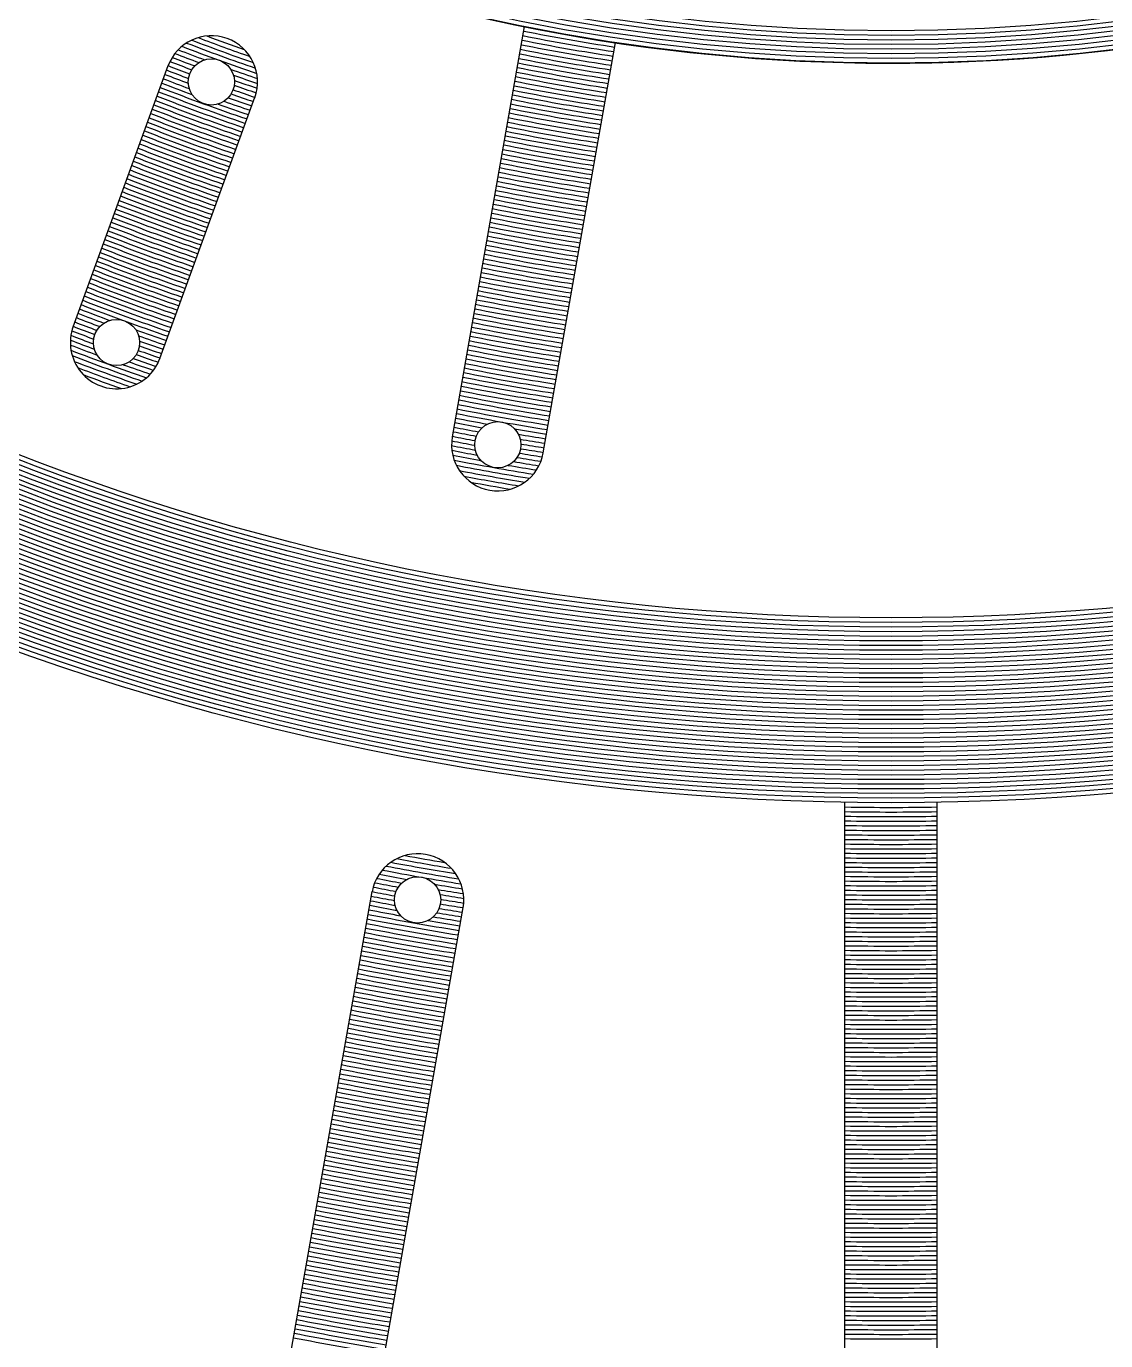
# Model space of a CAD drawing. Header units: millimetres. Extents: x 0 to 2404, y 0 to 1600.
# Drawn here: x 2344.98 to 2356.66, y 1450.91 to 1465.13 of the extents above; entities that cross this region are included whole.
import ezdxf

# ---------------------------------------------------------------- set-up
doc = ezdxf.new("R2010")
doc.units = ezdxf.units.MM

msp = doc.modelspace()

# ---------------------------------------------------------------- linework, layer by layer
for p, q in [((2349.587, 1460.688), (2350.369, 1465.126)), ((2350.571, 1460.515), (2351.354, 1464.953)), ((2345.484, 1461.878), (2346.512, 1464.702)), ((2346.424, 1461.536), (2347.452, 1464.36)), ((2353.833, 1449.729), (2353.833, 1456.734)), ((2354.833, 1449.729), (2354.833, 1456.734)), ((2347.763, 1450.348), (2348.719, 1455.769)), ((2348.748, 1450.174), (2349.704, 1455.595))]:
    msp.add_line(p, q)
for centre, radius in [((2354.333, 1484.729), 46), ((2354.333, 1484.729), 45.95), ((2354.333, 1484.729), 45.9), ((2354.333, 1484.729), 45.85), ((2354.333, 1484.729), 45.8), ((2354.333, 1484.729), 45.75), ((2354.333, 1484.729), 45.7), ((2354.333, 1484.729), 45.65), ((2354.333, 1484.729), 45.6), ((2354.333, 1484.729), 45.55), ((2354.333, 1484.729), 45.5), ((2354.333, 1484.729), 45.45), ((2354.333, 1484.729), 45.4), ((2354.333, 1484.729), 45.35), ((2354.333, 1484.729), 45.3), ((2354.333, 1484.729), 45.25), ((2354.333, 1484.729), 45.2), ((2354.333, 1484.729), 45.15), ((2354.333, 1484.729), 45.1), ((2354.333, 1484.729), 45.05), ((2354.333, 1484.729), 45), ((2354.333, 1484.729), 44.95), ((2354.333, 1484.729), 44.9), ((2354.333, 1484.729), 44.85), ((2354.333, 1484.729), 44.8), ((2354.333, 1484.729), 44.75), ((2354.333, 1484.729), 44.7), ((2354.333, 1484.729), 44.65), ((2354.333, 1484.729), 44.6), ((2354.333, 1484.729), 44.55), ((2354.333, 1484.729), 44.5), ((2354.333, 1484.729), 44.45), ((2354.333, 1484.729), 44.4), ((2354.333, 1484.729), 44.35), ((2354.333, 1484.729), 44.3), ((2354.333, 1484.729), 44.25), ((2354.333, 1484.729), 44.2), ((2354.333, 1484.729), 44.15), ((2354.333, 1484.729), 44.1), ((2354.333, 1484.729), 44.05), ((2354.333, 1484.729), 44), ((2354.333, 1484.729), 28), ((2354.333, 1484.729), 27.95), ((2354.333, 1484.729), 27.9), ((2354.333, 1484.729), 27.85), ((2354.333, 1484.729), 27.8), ((2354.333, 1484.729), 27.75), ((2354.333, 1484.729), 27.7), ((2354.333, 1484.729), 27.65), ((2354.333, 1484.729), 27.6), ((2354.333, 1484.729), 27.55), ((2354.333, 1484.729), 27.5), ((2354.333, 1484.729), 27.45), ((2354.333, 1484.729), 27.4), ((2354.333, 1484.729), 27.35), ((2354.333, 1484.729), 27.3), ((2354.333, 1484.729), 27.25), ((2354.333, 1484.729), 27.2), ((2354.333, 1484.729), 27.15), ((2354.333, 1484.729), 27.1), ((2354.333, 1484.729), 27.05), ((2354.333, 1484.729), 27), ((2354.333, 1484.729), 26.95), ((2354.333, 1484.729), 26.9), ((2354.333, 1484.729), 26.85), ((2354.333, 1484.729), 26.8), ((2354.333, 1484.729), 26.75), ((2354.333, 1484.729), 26.7), ((2354.333, 1484.729), 26.65), ((2354.333, 1484.729), 26.6), ((2354.333, 1484.729), 26.55), ((2354.333, 1484.729), 26.5), ((2354.333, 1484.729), 26.45), ((2354.333, 1484.729), 26.4), ((2354.333, 1484.729), 26.35), ((2354.333, 1484.729), 26.3), ((2354.333, 1484.729), 26.25), ((2354.333, 1484.729), 26.2), ((2354.333, 1484.729), 26.15), ((2354.333, 1484.729), 26.1), ((2354.333, 1484.729), 26.05), ((2354.333, 1484.729), 26), ((2354.333, 1484.729), 20), ((2354.333, 1484.729), 19.95), ((2354.333, 1484.729), 19.9), ((2354.333, 1484.729), 19.85), ((2354.333, 1484.729), 19.8), ((2354.333, 1484.729), 19.75), ((2354.333, 1484.729), 19.7), ((2354.333, 1484.729), 19.65), ((2346.98, 1464.526), 0.25), ((2345.954, 1461.707), 0.25), ((2350.079, 1460.602), 0.25), ((2349.211, 1455.678), 0.25)]:
    msp.add_circle(centre, radius)
for centre, radius, start, end in [((2354.333, 1484.729), 50, 95.7392, 84.2608), ((2354.333, 1484.729), 20, 141.4325, 138.5675), ((2346.98, 1464.526), 0.5, 340, 160), ((2354.333, 1484.729), 21.15, 249.0406, 250.9594), ((2354.333, 1484.729), 21.1, 249.193, 250.807), ((2354.333, 1484.729), 21.05, 249.413, 250.587), ((2354.333, 1484.729), 20.15, 258.5781, 261.4219), ((2354.333, 1484.729), 20.1, 258.5746, 261.4254), ((2354.333, 1484.729), 20.05, 258.571, 261.429), ((2354.333, 1484.729), 21.35, 248.7244, 249.4651), ((2354.333, 1484.729), 21.3, 248.773, 249.5984), ((2354.333, 1484.729), 21.25, 248.8393, 251.1607), ((2354.333, 1484.729), 21.2, 248.9265, 251.0735), ((2354.333, 1484.729), 20.25, 258.5851, 261.4149), ((2354.333, 1484.729), 20.2, 258.5816, 261.4184), ((2354.333, 1484.729), 21.5, 248.6674, 249.3338), ((2354.333, 1484.729), 21.45, 248.6726, 249.3465), ((2354.333, 1484.729), 21.4, 248.6914, 249.388), ((2354.333, 1484.729), 20.4, 258.5956, 261.4044), ((2354.333, 1484.729), 20.35, 258.5921, 261.4079), ((2354.333, 1484.729), 20.3, 258.5886, 261.4114), ((2354.333, 1484.729), 21.65, 248.6767, 249.4689), ((2354.333, 1484.729), 21.6, 248.6736, 249.3908), ((2354.333, 1484.729), 21.55, 248.6705, 249.348), ((2354.333, 1484.729), 21.3, 250.4016, 251.227), ((2354.333, 1484.729), 21.35, 250.5349, 251.2756), ((2354.333, 1484.729), 20.55, 258.6058, 261.3942), ((2354.333, 1484.729), 20.5, 258.6024, 261.3976), ((2354.333, 1484.729), 20.45, 258.599, 261.401), ((2354.333, 1484.729), 21.8, 248.6858, 251.3142), ((2354.333, 1484.729), 21.75, 248.6827, 251.3173), ((2354.333, 1484.729), 21.7, 248.6797, 249.6021), ((2354.333, 1484.729), 21.5, 250.6662, 251.3326), ((2354.333, 1484.729), 21.45, 250.6535, 251.3274), ((2354.333, 1484.729), 21.4, 250.612, 251.3086), ((2354.333, 1484.729), 20.7, 258.6159, 261.3841), ((2354.333, 1484.729), 20.65, 258.6126, 261.3874), ((2354.333, 1484.729), 20.6, 258.6092, 261.3908), ((2354.333, 1484.729), 21.95, 248.6947, 251.3053), ((2354.333, 1484.729), 21.9, 248.6918, 251.3082), ((2354.333, 1484.729), 21.85, 248.6888, 251.3112), ((2354.333, 1484.729), 21.7, 250.3979, 251.3203), ((2354.333, 1484.729), 21.65, 250.5311, 251.3233), ((2354.333, 1484.729), 21.6, 250.6092, 251.3264), ((2354.333, 1484.729), 21.55, 250.652, 251.3295), ((2354.333, 1484.729), 20.85, 258.6259, 261.3741), ((2354.333, 1484.729), 20.8, 258.6226, 261.3774), ((2354.333, 1484.729), 20.75, 258.6192, 261.3808), ((2354.333, 1484.729), 22.1, 248.7036, 251.2964), ((2354.333, 1484.729), 22.05, 248.7007, 251.2993), ((2354.333, 1484.729), 22, 248.6977, 251.3023), ((2354.333, 1484.729), 21, 258.6357, 261.3643), ((2354.333, 1484.729), 20.95, 258.6324, 261.3676), ((2354.333, 1484.729), 20.9, 258.6292, 261.3708), ((2354.333, 1484.729), 22.25, 248.7123, 251.2877), ((2354.333, 1484.729), 22.2, 248.7094, 251.2906), ((2354.333, 1484.729), 22.15, 248.7065, 251.2935), ((2354.333, 1484.729), 21.15, 258.6454, 261.3546), ((2354.333, 1484.729), 21.1, 258.6422, 261.3578), ((2354.333, 1484.729), 21.05, 258.6389, 261.3611), ((2354.333, 1484.729), 22.4, 248.721, 251.279), ((2354.333, 1484.729), 22.35, 248.7181, 251.2819), ((2354.333, 1484.729), 22.3, 248.7152, 251.2848), ((2354.333, 1484.729), 21.3, 258.6549, 261.3451), ((2354.333, 1484.729), 21.25, 258.6517, 261.3483), ((2354.333, 1484.729), 21.2, 258.6486, 261.3514), ((2354.333, 1484.729), 22.55, 248.7295, 251.2705), ((2354.333, 1484.729), 22.5, 248.7267, 251.2733), ((2354.333, 1484.729), 22.45, 248.7238, 251.2762), ((2354.333, 1484.729), 21.45, 258.6643, 261.3357), ((2354.333, 1484.729), 21.4, 258.6612, 261.3388), ((2354.333, 1484.729), 21.35, 258.6581, 261.3419), ((2354.333, 1484.729), 22.7, 248.7379, 251.2621), ((2354.333, 1484.729), 22.65, 248.7351, 251.2649), ((2354.333, 1484.729), 22.6, 248.7323, 251.2677), ((2354.333, 1484.729), 21.55, 258.6705, 261.3295), ((2354.333, 1484.729), 21.5, 258.6674, 261.3326), ((2354.333, 1484.729), 22.85, 248.7462, 251.2538), ((2354.333, 1484.729), 22.8, 248.7434, 251.2566), ((2354.333, 1484.729), 22.75, 248.7407, 251.2593), ((2354.333, 1484.729), 21.7, 258.6797, 261.3203), ((2354.333, 1484.729), 21.65, 258.6767, 261.3233), ((2354.333, 1484.729), 21.6, 258.6736, 261.3264), ((2354.333, 1484.729), 23, 248.7543, 251.2457), ((2354.333, 1484.729), 22.95, 248.7516, 251.2484), ((2354.333, 1484.729), 22.9, 248.7489, 251.2511), ((2354.333, 1484.729), 21.85, 258.6888, 261.3112), ((2354.333, 1484.729), 21.8, 258.6858, 261.3142), ((2354.333, 1484.729), 21.75, 258.6827, 261.3173), ((2354.333, 1484.729), 23.15, 248.7624, 251.2376), ((2354.333, 1484.729), 23.1, 248.7597, 251.2403), ((2354.333, 1484.729), 23.05, 248.757, 251.243), ((2354.333, 1484.729), 22, 258.6977, 261.3023), ((2354.333, 1484.729), 21.95, 258.6947, 261.3053), ((2354.333, 1484.729), 21.9, 258.6918, 261.3082), ((2354.333, 1484.729), 23.3, 248.7704, 251.2296), ((2354.333, 1484.729), 23.25, 248.7677, 251.2323), ((2354.333, 1484.729), 23.2, 248.7651, 251.2349), ((2354.333, 1484.729), 22.15, 258.7065, 261.2935), ((2354.333, 1484.729), 22.1, 258.7036, 261.2964), ((2354.333, 1484.729), 22.05, 258.7007, 261.2993), ((2354.333, 1484.729), 23.45, 248.7782, 251.2218), ((2354.333, 1484.729), 23.4, 248.7756, 251.2244), ((2354.333, 1484.729), 23.35, 248.773, 251.227), ((2354.333, 1484.729), 22.3, 258.7152, 261.2848), ((2354.333, 1484.729), 22.25, 258.7123, 261.2877), ((2354.333, 1484.729), 22.2, 258.7094, 261.2906), ((2354.333, 1484.729), 23.6, 248.786, 251.214), ((2354.333, 1484.729), 23.55, 248.7834, 251.2166), ((2354.333, 1484.729), 23.5, 248.7808, 251.2192), ((2354.333, 1484.729), 22.45, 258.7238, 261.2762), ((2354.333, 1484.729), 22.4, 258.721, 261.279), ((2354.333, 1484.729), 22.35, 258.7181, 261.2819), ((2354.333, 1484.729), 23.75, 248.7937, 251.2063), ((2354.333, 1484.729), 23.7, 248.7911, 251.2089), ((2354.333, 1484.729), 23.65, 248.7886, 251.2114), ((2354.333, 1484.729), 22.6, 258.7323, 261.2677), ((2354.333, 1484.729), 22.55, 258.7295, 261.2705), ((2354.333, 1484.729), 22.5, 258.7267, 261.2733), ((2354.333, 1484.729), 23.9, 248.8013, 251.1987), ((2354.333, 1484.729), 23.85, 248.7987, 251.2013), ((2354.333, 1484.729), 23.8, 248.7962, 251.2038), ((2354.333, 1484.729), 22.75, 258.7407, 261.2593), ((2354.333, 1484.729), 22.7, 258.7379, 261.2621), ((2354.333, 1484.729), 22.65, 258.7351, 261.2649), ((2354.333, 1484.729), 24.05, 248.8087, 251.1913), ((2354.333, 1484.729), 24, 248.8063, 251.1937), ((2354.333, 1484.729), 23.95, 248.8038, 251.1962), ((2354.333, 1484.729), 22.85, 258.7462, 261.2538), ((2354.333, 1484.729), 22.8, 258.7434, 261.2566), ((2354.333, 1484.729), 24.2, 248.8161, 251.1839), ((2354.333, 1484.729), 24.15, 248.8137, 251.1863), ((2354.333, 1484.729), 24.1, 248.8112, 251.1888), ((2354.333, 1484.729), 23, 258.7543, 261.2457), ((2354.333, 1484.729), 22.95, 258.7516, 261.2484), ((2354.333, 1484.729), 22.9, 258.7489, 261.2511), ((2354.333, 1484.729), 24.35, 248.8234, 249.5308), ((2354.333, 1484.729), 24.3, 248.821, 249.6478), ((2354.333, 1484.729), 24.25, 248.8186, 251.1814), ((2354.333, 1484.729), 23.15, 258.7624, 261.2376), ((2354.333, 1484.729), 23.1, 258.7597, 261.2403), ((2354.333, 1484.729), 23.05, 258.757, 261.243), ((2345.954, 1461.707), 0.5, 159.4153, 340.5847), ((2354.333, 1484.729), 24.5, 248.8306, 249.4153), ((2354.333, 1484.729), 24.45, 248.8282, 249.4266), ((2354.333, 1484.729), 24.4, 248.8258, 249.4631), ((2354.333, 1484.729), 23.3, 258.7704, 261.2296), ((2354.333, 1484.729), 23.25, 258.7677, 261.2323), ((2354.333, 1484.729), 23.2, 258.7651, 261.2349), ((2354.333, 1484.729), 24.65, 248.8879, 249.5337), ((2354.333, 1484.729), 24.6, 248.8566, 249.4652), ((2354.333, 1484.729), 24.55, 248.8377, 249.4277), ((2354.333, 1484.729), 24.3, 250.3522, 251.179), ((2354.333, 1484.729), 24.35, 250.4692, 251.1766), ((2354.333, 1484.729), 24.4, 250.5369, 251.1742), ((2354.333, 1484.729), 23.45, 258.7782, 261.2218), ((2354.333, 1484.729), 23.4, 258.7756, 261.2244), ((2354.333, 1484.729), 23.35, 258.773, 261.227), ((2354.333, 1484.729), 24.7, 248.9326, 249.6506), ((2354.333, 1484.729), 24.75, 248.9925, 251.0075), ((2354.333, 1484.729), 24.8, 249.0702, 250.9298), ((2354.333, 1484.729), 24.55, 250.5723, 251.1623), ((2354.333, 1484.729), 24.5, 250.5847, 251.1694), ((2354.333, 1484.729), 24.45, 250.5734, 251.1718), ((2354.333, 1484.729), 23.6, 258.786, 261.214), ((2354.333, 1484.729), 23.55, 258.7834, 261.2166), ((2354.333, 1484.729), 23.5, 258.7808, 261.2192), ((2354.333, 1484.729), 24.85, 249.1708, 250.8292), ((2354.333, 1484.729), 24.9, 249.3041, 250.6959), ((2354.333, 1484.729), 24.7, 250.3494, 251.0674), ((2354.333, 1484.729), 24.65, 250.4663, 251.1121), ((2354.333, 1484.729), 24.6, 250.5348, 251.1434), ((2354.333, 1484.729), 23.75, 258.7937, 261.2063), ((2354.333, 1484.729), 23.7, 258.7911, 261.2089), ((2354.333, 1484.729), 23.65, 258.7886, 261.2114), ((2354.333, 1484.729), 24.95, 249.4949, 250.5051), ((2354.333, 1484.729), 23.9, 258.8013, 261.1987), ((2354.333, 1484.729), 23.85, 258.7987, 261.2013), ((2354.333, 1484.729), 23.8, 258.7962, 261.2038), ((2354.333, 1484.729), 24.05, 258.8087, 261.1913), ((2354.333, 1484.729), 24, 258.8063, 261.1937), ((2354.333, 1484.729), 23.95, 258.8038, 261.1962), ((2354.333, 1484.729), 24.15, 258.8137, 261.1863), ((2354.333, 1484.729), 24.1, 258.8112, 261.1888), ((2354.333, 1484.729), 24.3, 258.821, 259.6478), ((2354.333, 1484.729), 24.25, 258.8186, 261.1814), ((2354.333, 1484.729), 24.2, 258.8161, 261.1839), ((2354.333, 1484.729), 24.45, 258.8282, 259.4266), ((2354.333, 1484.729), 24.4, 258.8258, 259.4631), ((2354.333, 1484.729), 24.35, 258.8234, 259.5308), ((2354.333, 1484.729), 24.3, 260.3522, 261.179), ((2354.333, 1484.729), 24.35, 260.4692, 261.1766), ((2350.079, 1460.602), 0.5, 170, 350), ((2354.333, 1484.729), 24.6, 258.8566, 259.4652), ((2354.333, 1484.729), 24.55, 258.8377, 259.4277), ((2354.333, 1484.729), 24.5, 258.8306, 259.4153), ((2354.333, 1484.729), 24.4, 260.5369, 261.1742), ((2354.333, 1484.729), 24.45, 260.5734, 261.1718), ((2354.333, 1484.729), 24.65, 258.8879, 259.5337), ((2354.333, 1484.729), 24.7, 258.9326, 259.6506), ((2354.333, 1484.729), 24.75, 258.9925, 261.0075), ((2354.333, 1484.729), 24.6, 260.5348, 261.1434), ((2354.333, 1484.729), 24.55, 260.5723, 261.1623), ((2354.333, 1484.729), 24.5, 260.5847, 261.1694), ((2354.333, 1484.729), 24.8, 259.0702, 260.9298), ((2354.333, 1484.729), 24.85, 259.1708, 260.8292), ((2354.333, 1484.729), 24.7, 260.3494, 261.0674), ((2354.333, 1484.729), 24.65, 260.4663, 261.1121), ((2354.333, 1484.729), 24.9, 259.3041, 260.6959), ((2354.333, 1484.729), 24.95, 259.4949, 260.5051), ((2354.333, 1484.729), 28.1, 268.9894, 271.0196), ((2354.333, 1484.729), 28.05, 268.9894, 271.0214), ((2354.333, 1484.729), 28.25, 268.9894, 271.0141), ((2354.333, 1484.729), 28.2, 268.9894, 271.0159), ((2354.333, 1484.729), 28.15, 268.9894, 271.0177), ((2354.333, 1484.729), 28.35, 268.9894, 271.0106), ((2354.333, 1484.729), 28.4, 268.9912, 271.0088), ((2354.333, 1484.729), 28.3, 268.9894, 271.0123), ((2349.211, 1455.678), 0.5, 350, 170), ((2354.333, 1484.729), 28.45, 268.993, 271.007), ((2354.333, 1484.729), 28.5, 268.9948, 271.0052), ((2354.333, 1484.729), 28.55, 268.9965, 271.0035), ((2354.333, 1484.729), 29.2, 259.2191, 260.7809), ((2354.333, 1484.729), 29.15, 259.3023, 260.6977), ((2354.333, 1484.729), 29.1, 259.4133, 260.5867), ((2354.333, 1484.729), 29.05, 259.5734, 260.4266), ((2354.333, 1484.729), 28.6, 268.9983, 271.0017), ((2354.333, 1484.729), 28.65, 269, 271), ((2354.333, 1484.729), 28.7, 269.0018, 270.9982), ((2354.333, 1484.729), 29.35, 259.0712, 259.6106), ((2354.333, 1484.729), 29.3, 259.1069, 259.7077), ((2354.333, 1484.729), 29.25, 259.1554, 260.8446), ((2354.333, 1484.729), 28.75, 269.0035, 270.9965), ((2354.333, 1484.729), 28.8, 269.0052, 270.9948), ((2354.333, 1484.729), 28.85, 269.007, 270.993), ((2354.333, 1484.729), 29.5, 259.0288, 259.5144), ((2354.333, 1484.729), 29.45, 259.0329, 259.5238), ((2354.333, 1484.729), 29.4, 259.0469, 259.5542), ((2354.333, 1484.729), 29.3, 260.2923, 260.8931), ((2354.333, 1484.729), 29.35, 260.3894, 260.9288), ((2354.333, 1484.729), 29.4, 260.4458, 260.9531), ((2354.333, 1484.729), 28.9, 269.0087, 270.9913), ((2354.333, 1484.729), 28.95, 269.0104, 270.9896), ((2354.333, 1484.729), 29, 269.0121, 270.9879), ((2354.333, 1484.729), 29.65, 259.0338, 259.6125), ((2354.333, 1484.729), 29.6, 259.0321, 259.5557), ((2354.333, 1484.729), 29.55, 259.0305, 259.5247), ((2354.333, 1484.729), 29.5, 260.4856, 260.9712), ((2354.333, 1484.729), 29.45, 260.4762, 260.9671), ((2354.333, 1484.729), 29.05, 269.0138, 270.9862), ((2354.333, 1484.729), 29.1, 269.0155, 270.9845), ((2354.333, 1484.729), 29.8, 259.0386, 260.9614), ((2354.333, 1484.729), 29.75, 259.037, 260.963), ((2354.333, 1484.729), 29.7, 259.0354, 259.7096), ((2354.333, 1484.729), 29.7, 260.2904, 260.9646), ((2354.333, 1484.729), 29.65, 260.3875, 260.9662), ((2354.333, 1484.729), 29.6, 260.4443, 260.9679), ((2354.333, 1484.729), 29.55, 260.4753, 260.9695), ((2354.333, 1484.729), 29.15, 269.0172, 270.9828), ((2354.333, 1484.729), 29.2, 269.0189, 270.9811), ((2354.333, 1484.729), 29.25, 269.0205, 270.9795), ((2354.333, 1484.729), 29.95, 259.0434, 260.9566), ((2354.333, 1484.729), 29.9, 259.0418, 260.9582), ((2354.333, 1484.729), 29.85, 259.0402, 260.9598), ((2354.333, 1484.729), 29.3, 269.0222, 270.9778), ((2354.333, 1484.729), 29.35, 269.0239, 270.9761), ((2354.333, 1484.729), 29.4, 269.0255, 270.9745), ((2354.333, 1484.729), 30.1, 259.0482, 260.9518), ((2354.333, 1484.729), 30.05, 259.0466, 260.9534), ((2354.333, 1484.729), 30, 259.045, 260.955), ((2354.333, 1484.729), 29.45, 269.0272, 270.9728), ((2354.333, 1484.729), 29.5, 269.0288, 270.9712), ((2354.333, 1484.729), 29.55, 269.0305, 270.9695), ((2354.333, 1484.729), 30.25, 259.0529, 260.9471), ((2354.333, 1484.729), 30.2, 259.0514, 260.9486), ((2354.333, 1484.729), 30.15, 259.0498, 260.9502), ((2354.333, 1484.729), 29.6, 269.0321, 270.9679), ((2354.333, 1484.729), 29.65, 269.0338, 270.9662), ((2354.333, 1484.729), 29.7, 269.0354, 270.9646), ((2354.333, 1484.729), 30.4, 259.0576, 260.9424), ((2354.333, 1484.729), 30.35, 259.056, 260.944), ((2354.333, 1484.729), 30.3, 259.0545, 260.9455), ((2354.333, 1484.729), 29.75, 269.037, 270.963), ((2354.333, 1484.729), 29.8, 269.0386, 270.9614), ((2354.333, 1484.729), 29.85, 269.0402, 270.9598), ((2354.333, 1484.729), 30.5, 259.0607, 260.9393), ((2354.333, 1484.729), 30.45, 259.0591, 260.9409), ((2354.333, 1484.729), 29.9, 269.0418, 270.9582), ((2354.333, 1484.729), 29.95, 269.0434, 270.9566), ((2354.333, 1484.729), 30.65, 259.0653, 260.9347), ((2354.333, 1484.729), 30.6, 259.0638, 260.9362), ((2354.333, 1484.729), 30.55, 259.0622, 260.9378), ((2354.333, 1484.729), 30, 269.045, 270.955), ((2354.333, 1484.729), 30.05, 269.0466, 270.9534), ((2354.333, 1484.729), 30.1, 269.0482, 270.9518), ((2354.333, 1484.729), 30.8, 259.0698, 260.9302), ((2354.333, 1484.729), 30.75, 259.0683, 260.9317), ((2354.333, 1484.729), 30.7, 259.0668, 260.9332), ((2354.333, 1484.729), 30.15, 269.0498, 270.9502), ((2354.333, 1484.729), 30.2, 269.0514, 270.9486), ((2354.333, 1484.729), 30.25, 269.0529, 270.9471), ((2354.333, 1484.729), 30.95, 259.0743, 260.9257), ((2354.333, 1484.729), 30.9, 259.0728, 260.9272), ((2354.333, 1484.729), 30.85, 259.0713, 260.9287), ((2354.333, 1484.729), 30.3, 269.0545, 270.9455), ((2354.333, 1484.729), 30.35, 269.056, 270.944), ((2354.333, 1484.729), 30.4, 269.0576, 270.9424), ((2354.333, 1484.729), 31.1, 259.0788, 260.9212), ((2354.333, 1484.729), 31.05, 259.0773, 260.9227), ((2354.333, 1484.729), 31, 259.0758, 260.9242), ((2354.333, 1484.729), 30.45, 269.0591, 270.9409), ((2354.333, 1484.729), 30.5, 269.0607, 270.9393), ((2354.333, 1484.729), 30.55, 269.0622, 270.9378), ((2354.333, 1484.729), 31.25, 259.0832, 260.9168), ((2354.333, 1484.729), 31.2, 259.0818, 260.9182), ((2354.333, 1484.729), 31.15, 259.0803, 260.9197), ((2354.333, 1484.729), 30.6, 269.0638, 270.9362), ((2354.333, 1484.729), 30.65, 269.0653, 270.9347), ((2354.333, 1484.729), 30.7, 269.0668, 270.9332), ((2354.333, 1484.729), 31.4, 259.0876, 260.9124), ((2354.333, 1484.729), 31.35, 259.0862, 260.9138), ((2354.333, 1484.729), 31.3, 259.0847, 260.9153), ((2354.333, 1484.729), 30.75, 269.0683, 270.9317), ((2354.333, 1484.729), 30.8, 269.0698, 270.9302), ((2354.333, 1484.729), 31.55, 259.0919, 260.9081), ((2354.333, 1484.729), 31.5, 259.0905, 260.9095), ((2354.333, 1484.729), 31.45, 259.0891, 260.9109), ((2354.333, 1484.729), 30.85, 269.0713, 270.9287), ((2354.333, 1484.729), 30.9, 269.0728, 270.9272), ((2354.333, 1484.729), 30.95, 269.0743, 270.9257), ((2354.333, 1484.729), 31.7, 259.0962, 260.9038), ((2354.333, 1484.729), 31.65, 259.0948, 260.9052), ((2354.333, 1484.729), 31.6, 259.0934, 260.9066), ((2354.333, 1484.729), 31, 269.0758, 270.9242), ((2354.333, 1484.729), 31.05, 269.0773, 270.9227), ((2354.333, 1484.729), 31.1, 269.0788, 270.9212), ((2354.333, 1484.729), 31.8, 259.0991, 260.9009), ((2354.333, 1484.729), 31.75, 259.0977, 260.9023), ((2354.333, 1484.729), 31.15, 269.0803, 270.9197), ((2354.333, 1484.729), 31.2, 269.0818, 270.9182), ((2354.333, 1484.729), 31.25, 269.0832, 270.9168), ((2354.333, 1484.729), 31.95, 259.1033, 260.8967), ((2354.333, 1484.729), 31.9, 259.1019, 260.8981), ((2354.333, 1484.729), 31.85, 259.1005, 260.8995), ((2354.333, 1484.729), 31.3, 269.0847, 270.9153), ((2354.333, 1484.729), 31.35, 269.0862, 270.9138), ((2354.333, 1484.729), 31.4, 269.0876, 270.9124), ((2354.333, 1484.729), 32.1, 259.1075, 260.8925), ((2354.333, 1484.729), 32.1, 259.1075, 260.8925), ((2354.333, 1484.729), 32.05, 259.1061, 260.8939), ((2354.333, 1484.729), 32, 259.1047, 260.8953), ((2354.333, 1484.729), 31.45, 269.0891, 270.9109), ((2354.333, 1484.729), 31.5, 269.0905, 270.9095), ((2354.333, 1484.729), 31.55, 269.0919, 270.9081), ((2354.333, 1484.729), 32.25, 259.1117, 260.8883), ((2354.333, 1484.729), 32.2, 259.1103, 260.8897), ((2354.333, 1484.729), 32.15, 259.1089, 260.8911), ((2354.333, 1484.729), 32.15, 259.1089, 260.8911), ((2354.333, 1484.729), 31.6, 269.0934, 270.9066), ((2354.333, 1484.729), 31.65, 269.0948, 270.9052), ((2354.333, 1484.729), 31.7, 269.0962, 270.9038), ((2354.333, 1484.729), 32.4, 259.1158, 260.8842), ((2354.333, 1484.729), 32.35, 259.1144, 260.8856), ((2354.333, 1484.729), 32.3, 259.113, 260.887), ((2354.333, 1484.729), 31.75, 269.0977, 270.9023), ((2354.333, 1484.729), 31.8, 269.0991, 270.9009), ((2354.333, 1484.729), 32.55, 259.1198, 260.8802), ((2354.333, 1484.729), 32.5, 259.1185, 260.8815), ((2354.333, 1484.729), 32.45, 259.1171, 260.8829), ((2354.333, 1484.729), 31.85, 269.1005, 270.8995), ((2354.333, 1484.729), 31.9, 269.1019, 270.8981), ((2354.333, 1484.729), 31.95, 269.1033, 270.8967), ((2354.333, 1484.729), 32.7, 259.1239, 260.8761), ((2354.333, 1484.729), 32.65, 259.1225, 260.8775), ((2354.333, 1484.729), 32.6, 259.1212, 260.8788), ((2354.333, 1484.729), 32, 269.1047, 270.8953), ((2354.333, 1484.729), 32.05, 269.1061, 270.8939), ((2354.333, 1484.729), 32.1, 269.1075, 270.8925), ((2354.333, 1484.729), 32.1, 269.1075, 270.8925), ((2354.333, 1484.729), 32.85, 259.1279, 260.8721), ((2354.333, 1484.729), 32.8, 259.1266, 260.8734), ((2354.333, 1484.729), 32.75, 259.1252, 260.8748), ((2354.333, 1484.729), 32.15, 269.1089, 270.8911), ((2354.333, 1484.729), 32.15, 269.1089, 270.8911), ((2354.333, 1484.729), 32.2, 269.1103, 270.8897), ((2354.333, 1484.729), 32.25, 269.1117, 270.8883), ((2354.333, 1484.729), 33, 259.1318, 260.8682), ((2354.333, 1484.729), 32.95, 259.1305, 260.8695), ((2354.333, 1484.729), 32.9, 259.1292, 260.8708), ((2354.333, 1484.729), 32.3, 269.113, 270.887), ((2354.333, 1484.729), 32.35, 269.1144, 270.8856), ((2354.333, 1484.729), 32.4, 269.1158, 270.8842), ((2354.333, 1484.729), 33.1, 259.1345, 260.8655), ((2354.333, 1484.729), 33.05, 259.1332, 260.8668), ((2354.333, 1484.729), 32.45, 269.1171, 270.8829), ((2354.333, 1484.729), 32.5, 269.1185, 270.8815), ((2354.333, 1484.729), 32.55, 269.1198, 270.8802), ((2354.333, 1484.729), 33.25, 259.1384, 260.8616), ((2354.333, 1484.729), 33.2, 259.1371, 260.8629), ((2354.333, 1484.729), 33.15, 259.1358, 260.8642), ((2354.333, 1484.729), 32.6, 269.1212, 270.8788), ((2354.333, 1484.729), 32.65, 269.1225, 270.8775), ((2354.333, 1484.729), 33.4, 259.1422, 260.8578), ((2354.333, 1484.729), 33.35, 259.141, 260.859), ((2354.333, 1484.729), 33.3, 259.1397, 260.8603), ((2354.333, 1484.729), 32.7, 269.1239, 270.8761), ((2354.333, 1484.729), 32.75, 269.1252, 270.8748), ((2354.333, 1484.729), 32.8, 269.1266, 270.8734), ((2354.333, 1484.729), 33.55, 259.1461, 260.8539), ((2354.333, 1484.729), 33.5, 259.1448, 260.8552), ((2354.333, 1484.729), 33.45, 259.1435, 260.8565), ((2354.333, 1484.729), 32.85, 269.1279, 270.8721), ((2354.333, 1484.729), 32.9, 269.1292, 270.8708), ((2354.333, 1484.729), 32.95, 269.1305, 270.8695), ((2354.333, 1484.729), 33.7, 259.1499, 260.8501), ((2354.333, 1484.729), 33.65, 259.1486, 260.8514), ((2354.333, 1484.729), 33.6, 259.1474, 260.8526), ((2354.333, 1484.729), 33, 269.1318, 270.8682), ((2354.333, 1484.729), 33.05, 269.1332, 270.8668), ((2354.333, 1484.729), 33.1, 269.1345, 270.8655), ((2354.333, 1484.729), 33.85, 259.1537, 260.8463), ((2354.333, 1484.729), 33.8, 259.1524, 260.8476), ((2354.333, 1484.729), 33.75, 259.1511, 260.8489), ((2354.333, 1484.729), 33.15, 269.1358, 270.8642), ((2354.333, 1484.729), 33.2, 269.1371, 270.8629), ((2354.333, 1484.729), 33.25, 269.1384, 270.8616), ((2354.333, 1484.729), 34, 259.1574, 260.8426), ((2354.333, 1484.729), 33.95, 259.1561, 260.8439), ((2354.333, 1484.729), 33.9, 259.1549, 260.8451), ((2354.333, 1484.729), 33.3, 269.1397, 270.8603), ((2354.333, 1484.729), 33.35, 269.141, 270.859), ((2354.333, 1484.729), 33.4, 269.1422, 270.8578), ((2354.333, 1484.729), 34.15, 259.1611, 260.8389), ((2354.333, 1484.729), 34.1, 259.1599, 260.8401), ((2354.333, 1484.729), 34.05, 259.1586, 260.8414), ((2354.333, 1484.729), 33.45, 269.1435, 270.8565), ((2354.333, 1484.729), 33.5, 269.1448, 270.8552), ((2354.333, 1484.729), 34.25, 259.1635, 260.8365), ((2354.333, 1484.729), 34.2, 259.1623, 260.8377), ((2354.333, 1484.729), 33.55, 269.1461, 270.8539), ((2354.333, 1484.729), 33.6, 269.1474, 270.8526), ((2354.333, 1484.729), 33.65, 269.1486, 270.8514), ((2354.333, 1484.729), 34.4, 259.1672, 260.8328), ((2354.333, 1484.729), 34.35, 259.166, 260.834), ((2354.333, 1484.729), 34.3, 259.1648, 260.8352), ((2354.333, 1484.729), 33.7, 269.1499, 270.8501), ((2354.333, 1484.729), 33.75, 269.1511, 270.8489), ((2354.333, 1484.729), 33.8, 269.1524, 270.8476)]:
    msp.add_arc(centre, radius, start, end)

doc.saveas('drawing.dxf')
